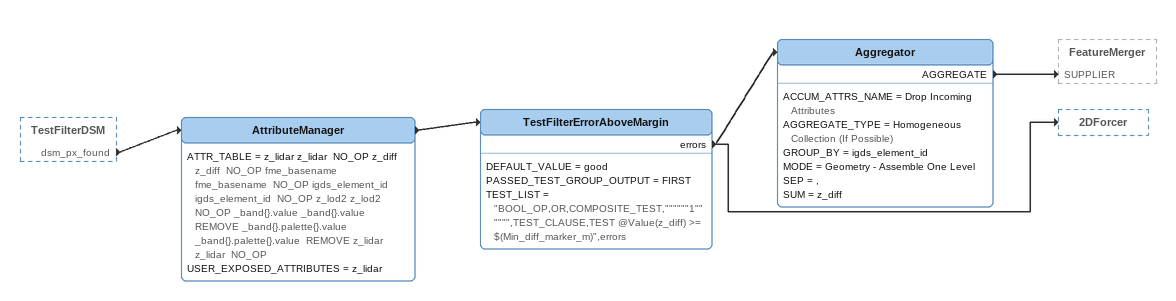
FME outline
TestFilterDSM [outside]
    dsm_px_found -> AttributeManager
AttributeManager
    ATTR_TABLE = z_lidar z_lidar  NO_OP z_diff z_diff  NO_OP fme_basename fme_basename  NO_OP igds_element_id igds_element_id  NO_OP z_lod2 z_lod2  NO_OP _band{}.value _band{}.value  REMOVE _band{}.palette{}.value _band{}.palette{}.value  REMOVE z_lidar z_lidar  NO_OP
    USER_EXPOSED_ATTRIBUTES = z_lidar
    -> TestFilterErrorAboveMargin
TestFilterErrorAboveMargin
    DEFAULT_VALUE = good
    PASSED_TEST_GROUP_OUTPUT = FIRST
    TEST_LIST = "BOOL_OP,OR,COMPOSITE_TEST,""""""1"""""",TEST_CLAUSE,TEST @Value(z_diff) >= $(Min_diff_marker_m)",errors
    errors -> Aggregator
    errors -> 2DForcer
Aggregator
    ACCUM_ATTRS_NAME = Drop Incoming Attributes
    AGGREGATE_TYPE = Homogeneous Collection (If Possible)
    GROUP_BY = igds_element_id
    MODE = Geometry - Assemble One Level
    SEP = ,
    SUM = z_diff
    AGGREGATE -> FeatureMerger [SUPPLIER]
